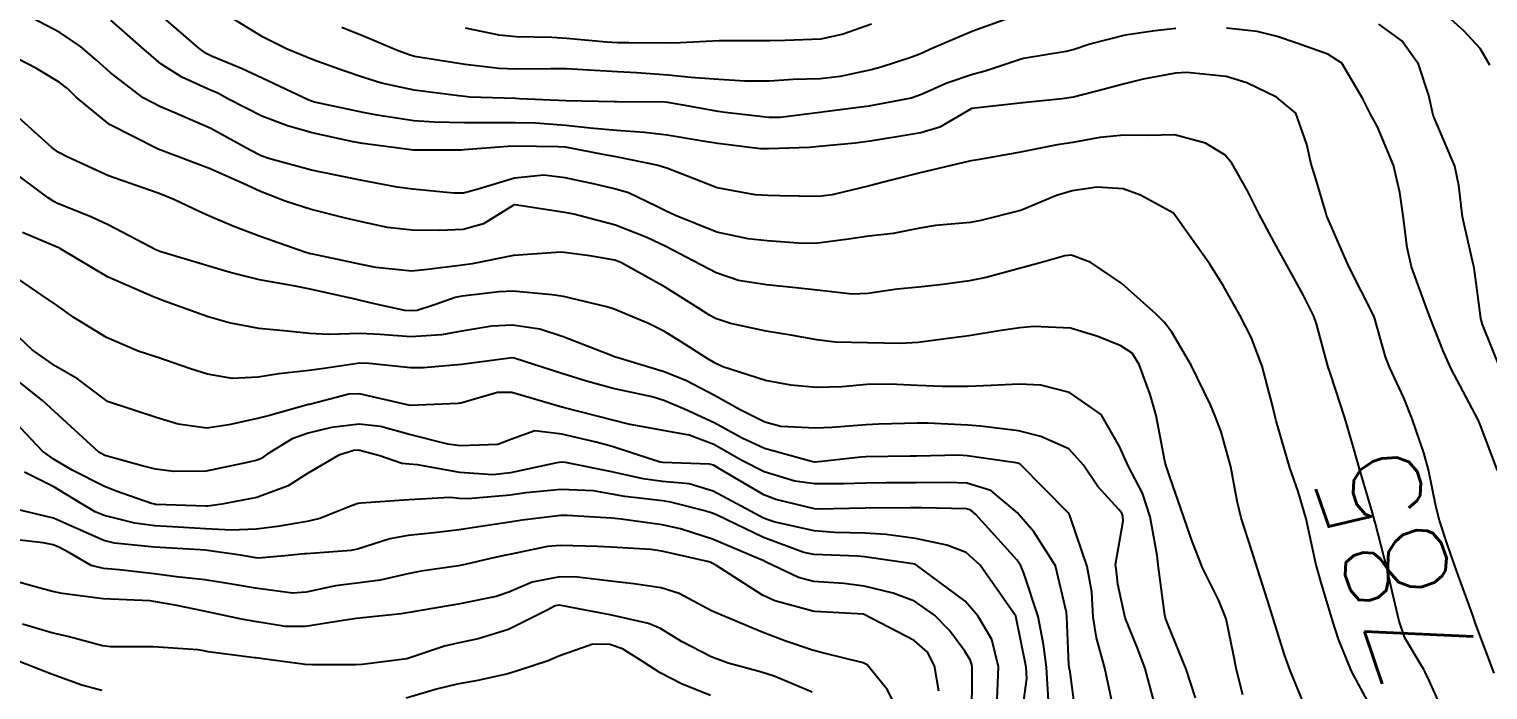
# Model space of a CAD drawing. Header units: metres. Extents: x 318500 to 325275, y 7408834 to 7428799.
# Drawn here: x 322626.4 to 322683.9, y 7422136.8 to 7422162.9 of the extents above; entities that cross this region are included whole.
import ezdxf
from ezdxf.enums import TextEntityAlignment as Align

# ---------------------------------------------------------------- set-up
doc = ezdxf.new("R2010")
doc.units = ezdxf.units.M
doc.header["$MEASUREMENT"] = 0
for name, color, linetype in [('Cotas', 45, 'Continuous'), ('Curvas de Nivel 1m', 11, 'Continuous'), ('Curvas de Nivel 5m', 15, 'Continuous'), ('Vias Primárias', 230, 'Continuous')]:
    doc.layers.add(name, color=color, linetype=linetype)
doc.styles.add('Style-STANDARD', font='STANDARD.shx')

msp = doc.modelspace()

# ---------------------------------------------------------------- linework, layer by layer
at = {"layer": 'Curvas de Nivel 1m', "flags": 128}
for points, elevation in [([(322679.23, 7422136.194), (322678.502, 7422137.537), (322677.999, 7422138.806), (322677.763, 7422139.545), (322677.293, 7422141.081), (322677.163, 7422141.552), (322677.121, 7422141.734), (322676.722, 7422143.559), (322676.411, 7422144.634), (322676.083, 7422145.569), (322675.531, 7422147.424), (322675.495, 7422147.578), (322675.387, 7422148.036), (322674.98, 7422149.586), (322674.554, 7422150.726), (322674.108, 7422151.6), (322673.447, 7422152.776), (322672.925, 7422153.615), (322671.49, 7422155.63), (322670.182, 7422156.335), (322669.499, 7422156.584), (322668.475, 7422156.651), (322667.498, 7422156.507), (322666.87, 7422156.322), (322665.49, 7422155.742), (322665.408, 7422155.711), (322663.885, 7422155.333), (322663.483, 7422155.26), (322662.106, 7422155.135), (322661.479, 7422155.037), (322660.429, 7422154.827), (322659.474, 7422154.711), (322658.675, 7422154.599), (322657.469, 7422154.435), (322656.867, 7422154.431), (322655.47, 7422154.538), (322654.72, 7422154.608), (322653.475, 7422154.88), (322651.847, 7422155.532), (322651.487, 7422155.703), (322651.086, 7422155.906), (322649.996, 7422156.424), (322649.496, 7422156.579), (322648.662, 7422156.775), (322647.501, 7422157.022), (322646.663, 7422157.124), (322645.5, 7422157.009), (322644.061, 7422156.567), (322643.494, 7422156.421), (322643.094, 7422156.414), (322641.488, 7422156.568), (322640.872, 7422156.656), (322639.493, 7422156.917), (322638.451, 7422157.12), (322637.499, 7422157.328), (322635.846, 7422157.766), (322635.507, 7422157.89), (322635.078, 7422158.116), (322633.522, 7422158.962), (322632.109, 7422159.584), (322631.535, 7422159.82), (322630.86, 7422160.177), (322629.55, 7422161.177), (322629.021, 7422161.665), (322628.384, 7422162.208), (322627.568, 7422162.752), (322626.469, 7422163.344)], 784), ([(322684.14, 7422137.461), (322683.455, 7422139.281), (322683.388, 7422139.469), (322683.275, 7422139.775), (322682.663, 7422141.48), (322682.303, 7422142.497), (322681.981, 7422143.49), (322681.852, 7422144.009), (322681.539, 7422145.497), (322681.36, 7422146.168), (322680.903, 7422147.507), (322680.568, 7422148.337), (322680.016, 7422149.521), (322679.849, 7422149.958), (322679.429, 7422151.45), (322679.403, 7422151.53), (322679.383, 7422151.578), (322678.389, 7422153.541), (322677.534, 7422155.505), (322677.52, 7422155.55), (322677.491, 7422155.646), (322677.058, 7422157.109), (322676.918, 7422157.559), (322676.741, 7422158.343), (322676.318, 7422159.568), (322675.549, 7422160.211), (322674.384, 7422160.772), (322673.561, 7422161.02), (322672.01, 7422161.179), (322671.563, 7422161.154), (322670.293, 7422160.915), (322669.556, 7422160.733), (322668.716, 7422160.509), (322667.548, 7422160.209), (322667.103, 7422160.138), (322665.544, 7422159.975), (322665.307, 7422159.95), (322663.54, 7422159.752), (322663.514, 7422159.74), (322662.268, 7422159.02), (322661.525, 7422158.796), (322660.654, 7422158.648), (322659.52, 7422158.462), (322658.933, 7422158.384), (322657.517, 7422158.255), (322657.12, 7422158.221), (322655.515, 7422158.159), (322655.197, 7422158.171), (322653.518, 7422158.374), (322652.928, 7422158.47), (322651.522, 7422158.71), (322650.632, 7422158.804), (322649.524, 7422158.893), (322648.479, 7422158.987), (322647.527, 7422159.085), (322646.322, 7422159.174), (322645.528, 7422159.191), (322644.331, 7422159.195), (322643.528, 7422159.187), (322642.336, 7422159.214), (322641.529, 7422159.277), (322640.09, 7422159.494), (322639.533, 7422159.598), (322637.615, 7422160.013), (322637.539, 7422160.03), (322637.384, 7422160.092), (322635.548, 7422160.951), (322634.758, 7422161.328), (322633.557, 7422161.827), (322633.345, 7422161.93), (322633.034, 7422162.148), (322631.579, 7422163.421)], 786), ([(322665.298, 7422163.425), (322663.581, 7422162.812), (322661.911, 7422162.102), (322661.572, 7422161.948), (322661.449, 7422161.894), (322661.127, 7422161.774), (322659.957, 7422161.393), (322659.562, 7422161.286), (322658.344, 7422161.023), (322657.557, 7422160.935), (322656.493, 7422160.899), (322655.555, 7422160.838), (322654.584, 7422160.831), (322653.556, 7422160.904), (322652.458, 7422160.985), (322651.558, 7422161.07), (322650.31, 7422161.167), (322649.559, 7422161.206), (322648.207, 7422161.29), (322647.554, 7422161.322), (322646.921, 7422161.326), (322645.553, 7422161.307), (322644.895, 7422161.331), (322643.555, 7422161.499), (322641.808, 7422161.777), (322641.558, 7422161.816), (322641.385, 7422161.859), (322640.911, 7422162.04), (322639.568, 7422162.599), (322638.688, 7422162.958)], 788), ([(322683.969, 7422161.466), (322683.577, 7422162.122), (322682.932, 7422162.828), (322682.189, 7422163.491)], 789), ([(322671.583, 7422162.921), (322670.765, 7422162.826), (322669.58, 7422162.657), (322668.195, 7422162.3), (322667.574, 7422162.085), (322667.259, 7422162.007), (322665.57, 7422161.734), (322665.476, 7422161.711), (322664.067, 7422161.228), (322663.56, 7422161.097), (322662.547, 7422160.764), (322661.548, 7422160.308), (322661.149, 7422160.171), (322659.541, 7422159.861), (322659.482, 7422159.85), (322659.07, 7422159.797), (322657.728, 7422159.627), (322657.537, 7422159.6), (322655.972, 7422159.405), (322655.533, 7422159.401), (322653.806, 7422159.597), (322653.537, 7422159.638), (322652.156, 7422159.891), (322651.541, 7422159.996), (322651.44, 7422160.003), (322649.541, 7422160.026), (322649.445, 7422160.027), (322647.541, 7422160.065), (322645.704, 7422160.14), (322645.542, 7422160.148), (322643.74, 7422160.205), (322643.542, 7422160.227), (322643.299, 7422160.256), (322641.544, 7422160.476), (322640.257, 7422160.759), (322639.549, 7422160.979), (322638.732, 7422161.252), (322637.556, 7422161.676), (322636.532, 7422162.1), (322635.567, 7422162.589), (322634.403, 7422163.302)], 787), ([(322659.583, 7422163.094), (322658.461, 7422162.689), (322657.577, 7422162.494), (322656.171, 7422162.436), (322655.576, 7422162.432), (322655.006, 7422162.425), (322653.576, 7422162.423), (322652.037, 7422162.356), (322651.574, 7422162.336), (322650.008, 7422162.357), (322649.574, 7422162.355), (322649.134, 7422162.375), (322647.569, 7422162.524), (322646.972, 7422162.556), (322645.569, 7422162.585), (322644.902, 7422162.658), (322643.574, 7422162.923)], 789), ([(322684.27, 7422145.461), (322683.6, 7422147.245), (322683.499, 7422147.469), (322683.383, 7422147.684), (322682.437, 7422149.485), (322682.117, 7422150.19), (322681.613, 7422151.497), (322681.437, 7422151.954), (322680.878, 7422153.509), (322680.707, 7422154.276), (322680.541, 7422155.514), (322680.418, 7422156.435), (322680.169, 7422157.52), (322679.533, 7422159.031), (322679.264, 7422159.533), (322678.95, 7422160.135), (322678.13, 7422161.544), (322677.573, 7422161.899), (322676.346, 7422162.337), (322675.58, 7422162.601), (322674.792, 7422162.801), (322673.583, 7422162.929)], 787), ([(322684.389, 7422149.46), (322683.668, 7422151.227), (322683.607, 7422151.468), (322683.448, 7422152.684), (322683.344, 7422153.472), (322683.308, 7422153.627), (322682.885, 7422155.479), (322682.742, 7422156.721), (322682.577, 7422157.484), (322681.854, 7422159.177), (322681.733, 7422159.497), (322681.552, 7422160.275), (322681.152, 7422161.506), (322680.493, 7422162.43), (322679.586, 7422163.092)], 788), ([(322676.69, 7422136.096), (322676.092, 7422137.567), (322675.87, 7422138.185), (322675.438, 7422139.577), (322675.278, 7422140.097), (322674.806, 7422141.587), (322674.571, 7422142.331), (322674.162, 7422143.598), (322673.993, 7422144.257), (322673.745, 7422145.604), (322673.371, 7422146.989), (322673.133, 7422147.612), (322672.945, 7422148.056), (322672.19, 7422149.622), (322671.423, 7422150.932), (322671.116, 7422151.324), (322670.809, 7422151.639), (322669.448, 7422152.855), (322668.227, 7422153.678), (322667.464, 7422153.961), (322667.209, 7422153.947), (322666.372, 7422153.701), (322665.657, 7422153.508), (322665.456, 7422153.456), (322664.096, 7422153.084), (322663.448, 7422152.954), (322662.387, 7422152.815), (322661.444, 7422152.706), (322660.593, 7422152.628), (322659.44, 7422152.453), (322658.816, 7422152.423), (322657.442, 7422152.588), (322656.591, 7422152.684), (322655.444, 7422152.792), (322654.336, 7422152.972), (322653.451, 7422153.271), (322652.265, 7422153.888), (322651.466, 7422154.309), (322650.72, 7422154.662), (322649.478, 7422155.149), (322647.841, 7422155.59), (322647.486, 7422155.656), (322645.51, 7422155.959), (322645.49, 7422155.952), (322644.278, 7422155.198), (322643.475, 7422154.985), (322642.542, 7422154.947), (322641.469, 7422154.955), (322640.487, 7422155.061), (322639.472, 7422155.282), (322638.832, 7422155.428), (322637.477, 7422155.776), (322636.462, 7422156.1), (322635.486, 7422156.478), (322634.829, 7422156.781), (322633.499, 7422157.379), (322631.559, 7422158.119), (322631.509, 7422158.132), (322631.416, 7422158.171), (322629.524, 7422159.132), (322628.21, 7422160.21), (322627.874, 7422160.545), (322627.546, 7422160.803), (322626.649, 7422161.331), (322625.557, 7422161.9)], 783), ([(322674.222, 7422136.608), (322673.977, 7422137.599), (322673.858, 7422138.203), (322673.572, 7422139.605), (322673.281, 7422140.338), (322672.635, 7422141.617), (322672.194, 7422142.744), (322671.902, 7422143.624), (322671.346, 7422145.213), (322671.244, 7422145.527), (322671.205, 7422145.632), (322671.151, 7422145.835), (322670.805, 7422147.639), (322670.574, 7422148.46), (322670.14, 7422149.649), (322669.858, 7422150.097), (322669.417, 7422150.392), (322668.502, 7422150.755), (322667.424, 7422151.088), (322665.98, 7422151.149), (322665.424, 7422151.099), (322664.697, 7422150.995), (322663.42, 7422150.784), (322662.301, 7422150.639), (322661.418, 7422150.522), (322660.709, 7422150.485), (322659.417, 7422150.512), (322658.141, 7422150.533), (322657.418, 7422150.619), (322656.395, 7422150.811), (322655.421, 7422150.964), (322654.02, 7422151.268), (322653.426, 7422151.465), (322653.161, 7422151.608), (322652.76, 7422151.88), (322651.442, 7422152.703), (322649.719, 7422153.663), (322649.458, 7422153.768), (322648.475, 7422153.94), (322647.462, 7422154.079), (322647.329, 7422154.085), (322645.827, 7422153.974), (322645.489, 7422153.95), (322645.46, 7422153.949), (322643.832, 7422153.626), (322643.453, 7422153.573), (322642.075, 7422153.399), (322641.45, 7422153.34), (322640.028, 7422153.475), (322639.453, 7422153.594), (322637.546, 7422154.002), (322637.459, 7422154.021), (322637.229, 7422154.092), (322635.466, 7422154.704), (322634.437, 7422155.093), (322633.474, 7422155.513), (322633.039, 7422155.71), (322632.071, 7422156.161), (322631.484, 7422156.405), (322631.14, 7422156.519), (322629.494, 7422157.1), (322627.881, 7422157.837), (322627.507, 7422158.036), (322627.255, 7422158.224), (322625.533, 7422159.773)], 782), ([(322672.357, 7422136.494), (322671.987, 7422137.623), (322671.268, 7422139.397), (322671.201, 7422139.563), (322671.175, 7422139.631), (322671.15, 7422139.754), (322670.894, 7422141.636), (322670.841, 7422142.103), (322670.574, 7422143.641), (322670.26, 7422144.567), (322669.705, 7422145.655), (322669.361, 7422146.417), (322668.63, 7422147.671), (322667.393, 7422148.549), (322666.258, 7422148.841), (322665.397, 7422148.869), (322664.303, 7422148.82), (322663.396, 7422148.785), (322662.375, 7422148.776), (322661.396, 7422148.815), (322660.3, 7422148.877), (322659.396, 7422148.863), (322658.427, 7422148.772), (322657.394, 7422148.739), (322656.401, 7422148.829), (322655.398, 7422149.018), (322653.719, 7422149.553), (322653.408, 7422149.705), (322653.122, 7422149.874), (322652.077, 7422150.551), (322651.421, 7422150.957), (322650.782, 7422151.268), (322649.429, 7422151.836), (322649.144, 7422151.933), (322647.436, 7422152.334), (322646.989, 7422152.404), (322645.438, 7422152.547), (322644.9, 7422152.526), (322643.435, 7422152.347), (322643.157, 7422152.29), (322642.379, 7422152.021), (322641.667, 7422151.788), (322641.427, 7422151.765), (322641.181, 7422151.787), (322639.982, 7422152.052), (322639.432, 7422152.183), (322639.273, 7422152.221), (322637.438, 7422152.619), (322636.785, 7422152.751), (322635.443, 7422152.999), (322634.288, 7422153.286), (322633.451, 7422153.533), (322631.515, 7422154.114), (322631.459, 7422154.134), (322631.385, 7422154.171), (322629.47, 7422155.164), (322628.764, 7422155.492), (322627.478, 7422156.013), (322627.337, 7422156.08), (322627.116, 7422156.225), (322625.498, 7422157.443)], 781), ([(322669.199, 7422135.681), (322668.78, 7422137.667), (322668.449, 7422138.86), (322668.323, 7422139.674), (322668.266, 7422140.656), (322668.09, 7422141.678), (322667.442, 7422143.575), (322667.401, 7422143.689), (322667.378, 7422143.737), (322667.331, 7422143.795), (322665.445, 7422145.709), (322665.351, 7422145.758), (322665.288, 7422145.774), (322663.355, 7422146.051), (322663.027, 7422146.073), (322661.354, 7422146.03), (322661.101, 7422146.025), (322659.353, 7422146), (322659.156, 7422145.99), (322657.62, 7422145.816), (322657.35, 7422145.797), (322657.326, 7422145.797), (322657.217, 7422145.822), (322655.357, 7422146.333), (322654.477, 7422146.746), (322653.372, 7422147.347), (322652.199, 7422147.888), (322651.385, 7422148.23), (322650.924, 7422148.37), (322649.392, 7422148.708), (322648.343, 7422148.993), (322647.4, 7422149.288), (322645.483, 7422149.905), (322645.409, 7422149.91), (322643.717, 7422149.694), (322643.405, 7422149.652), (322641.91, 7422149.517), (322641.402, 7422149.519), (322639.764, 7422149.696), (322639.405, 7422149.705), (322637.983, 7422149.499), (322637.4, 7422149.416), (322636.212, 7422149.282), (322635.39, 7422149.156), (322634.366, 7422149.102), (322633.391, 7422149.274), (322632.723, 7422149.479), (322631.398, 7422149.935), (322630.661, 7422150.177), (322629.408, 7422150.712), (322628.126, 7422151.503), (322627.427, 7422152.002), (322627.109, 7422152.223), (322625.447, 7422153.357)], 779), ([(322667.653, 7422135.684), (322667.412, 7422137.523), (322667.376, 7422137.688), (322667.362, 7422137.8), (322667.28, 7422139.69), (322667.272, 7422139.856), (322666.836, 7422141.695), (322665.976, 7422143.048), (322665.405, 7422143.709), (322665.331, 7422143.797), (322664.291, 7422144.677), (322663.342, 7422144.962), (322662.585, 7422144.994), (322661.342, 7422144.981), (322660.148, 7422144.976), (322659.342, 7422144.968), (322658.478, 7422144.94), (322657.341, 7422144.939), (322656.559, 7422145.049), (322655.346, 7422145.413), (322654.472, 7422145.859), (322653.359, 7422146.497), (322652.387, 7422146.862), (322651.367, 7422147.04), (322650, 7422147.291), (322649.373, 7422147.452), (322647.424, 7422147.95), (322647.38, 7422147.964), (322647.363, 7422147.967), (322645.389, 7422148.548), (322644.828, 7422148.549), (322643.382, 7422148.128), (322643.281, 7422148.112), (322641.38, 7422148.03), (322639.386, 7422148.488), (322638.973, 7422148.48), (322637.47, 7422148.089), (322637.397, 7422148.073), (322637.38, 7422148.066), (322635.839, 7422147.64), (322635.371, 7422147.516), (322634.231, 7422147.263), (322633.365, 7422147.131), (322632.235, 7422147.289), (322631.371, 7422147.56), (322629.452, 7422148.189), (322629.38, 7422148.237), (322628.264, 7422149.082), (322627.394, 7422149.59), (322626.482, 7422150.229), (322625.415, 7422151.248)], 778), ([(322666.554, 7422136.373), (322666.474, 7422137.698), (322666.363, 7422138.595), (322666.147, 7422139.701), (322665.587, 7422141.415), (322665.466, 7422141.708), (322665.304, 7422141.944), (322663.697, 7422143.734), (322663.496, 7422143.902), (322663.332, 7422143.946), (322661.555, 7422143.989), (322661.332, 7422143.989), (322661.115, 7422143.989), (322659.332, 7422143.981), (322657.451, 7422143.938), (322657.331, 7422143.95), (322655.809, 7422144.317), (322655.337, 7422144.504), (322653.81, 7422145.401), (322653.348, 7422145.672), (322653.19, 7422145.714), (322651.349, 7422145.783), (322651.245, 7422145.797), (322650.873, 7422145.907), (322649.357, 7422146.409), (322648.715, 7422146.582), (322647.364, 7422146.906), (322646.306, 7422147.026), (322645.361, 7422146.684), (322644.849, 7422146.496), (322643.356, 7422146.435), (322642.869, 7422146.504), (322641.363, 7422146.889), (322640.215, 7422147.199), (322639.369, 7422147.298), (322638.28, 7422147.163), (322637.363, 7422146.942), (322636.737, 7422146.718), (322635.744, 7422146.106), (322635.514, 7422145.943), (322635.348, 7422145.875), (322635.023, 7422145.791), (322633.343, 7422145.444), (322632.071, 7422145.424), (322631.344, 7422145.521), (322630.819, 7422145.644), (322629.348, 7422146.063), (322629.102, 7422146.194), (322627.373, 7422147.781), (322626.887, 7422148.225), (322625.392, 7422149.427)], 777), ([(322665.492, 7422135.707), (322665.701, 7422137.248), (322665.678, 7422137.706), (322665.27, 7422139.71), (322663.858, 7422141.732), (322663.307, 7422142.231), (322662.549, 7422142.514), (322661.315, 7422142.787), (322660.163, 7422142.936), (322659.318, 7422142.988), (322658.114, 7422143.012), (322657.319, 7422143.081), (322655.727, 7422143.44), (322655.326, 7422143.584), (322654.803, 7422143.855), (322653.338, 7422144.647), (322652.391, 7422144.935), (322651.341, 7422145.036), (322650.57, 7422145.14), (322649.345, 7422145.417), (322647.514, 7422145.783), (322647.349, 7422145.8), (322647.164, 7422145.769), (322645.344, 7422145.37), (322644.643, 7422145.29), (322643.344, 7422145.387), (322641.681, 7422145.692), (322641.347, 7422145.722), (322641.058, 7422145.745), (322640.188, 7422146.047), (322639.353, 7422146.265), (322639.159, 7422146.257), (322638.57, 7422146.072), (322637.343, 7422145.345), (322636.579, 7422144.856), (322635.333, 7422144.395), (322633.964, 7422144.13), (322633.409, 7422144.058), (322633.329, 7422144.058), (322631.363, 7422144.127), (322631.329, 7422144.125), (322631.301, 7422144.132), (322631.191, 7422144.162), (322629.789, 7422144.645), (322629.33, 7422144.828), (322628.063, 7422145.485), (322627.345, 7422145.898), (322626.887, 7422146.225), (322625.374, 7422147.831)], 776), ([(322663.541, 7422135.735), (322663.546, 7422137.435), (322663.543, 7422137.736), (322663.483, 7422137.967), (322663.256, 7422138.337), (322662.659, 7422139.144), (322662.069, 7422139.758), (322661.278, 7422140.3), (322660.434, 7422140.628), (322659.287, 7422140.904), (322658.491, 7422141.005), (322657.289, 7422141.089), (322656.703, 7422141.241), (322655.431, 7422141.848), (322655.301, 7422141.909), (322655.205, 7422141.948), (322653.313, 7422142.749), (322652.042, 7422143.166), (322651.321, 7422143.32), (322649.702, 7422143.546), (322649.325, 7422143.579), (322647.58, 7422143.693), (322647.326, 7422143.685), (322645.797, 7422143.499), (322645.322, 7422143.427), (322644.076, 7422143.241), (322643.317, 7422143.126), (322642.329, 7422143.005), (322641.313, 7422142.895), (322640.584, 7422142.768), (322639.304, 7422142.359), (322639.06, 7422142.308), (322637.301, 7422142.173), (322637.223, 7422142.169), (322636.444, 7422142.099), (322635.401, 7422142.007), (322635.299, 7422142.017), (322634.689, 7422142.119), (322633.303, 7422142.322), (322633.108, 7422142.337), (322631.304, 7422142.438), (322629.721, 7422142.599), (322629.305, 7422142.704), (322628.269, 7422143.165), (322627.314, 7422143.579), (322625.554, 7422144.001)], 774), ([(322662.238, 7422136.752), (322662.067, 7422137.758), (322661.783, 7422138.29), (322661.26, 7422138.748), (322659.27, 7422139.79), (322657.349, 7422139.897), (322657.271, 7422139.909), (322655.761, 7422140.326), (322655.28, 7422140.547), (322653.437, 7422141.729), (322653.299, 7422141.812), (322653.26, 7422141.831), (322653.117, 7422141.873), (322651.306, 7422142.281), (322650.871, 7422142.342), (322649.308, 7422142.437), (322648.779, 7422142.464), (322647.308, 7422142.51), (322646.805, 7422142.461), (322645.303, 7422142.153), (322645.163, 7422142.121), (322644.555, 7422141.991), (322643.554, 7422141.748), (322643.295, 7422141.701), (322641.826, 7422141.49), (322641.29, 7422141.381), (322640.201, 7422141.132), (322639.284, 7422141.016), (322638.442, 7422140.913), (322637.279, 7422140.658), (322636.745, 7422140.628), (322635.281, 7422140.821), (322634.434, 7422140.971), (322633.285, 7422141.148), (322632.167, 7422141.271), (322631.288, 7422141.38), (322629.925, 7422141.546), (322629.291, 7422141.594), (322628.808, 7422141.712), (322627.946, 7422142.21), (322627.527, 7422142.442), (322627.303, 7422142.535), (322626.918, 7422142.61), (322625.306, 7422142.792)], 773), ([(322660.708, 7422135.775), (322660.205, 7422136.81), (322659.413, 7422137.788), (322659.251, 7422137.872), (322657.7, 7422138.259), (322657.256, 7422138.375), (322656.16, 7422138.737), (322655.262, 7422139.082), (322653.394, 7422139.869), (322653.271, 7422139.929), (322651.997, 7422140.606), (322651.284, 7422140.838), (322650.205, 7422140.997), (322649.288, 7422141.101), (322647.984, 7422141.249), (322647.29, 7422141.271), (322646.2, 7422141.053), (322645.28, 7422140.664), (322644.773, 7422140.492), (322643.273, 7422140.182), (322643.127, 7422140.157), (322642.27, 7422140.02), (322641.424, 7422139.873), (322641.268, 7422139.841), (322641.036, 7422139.801), (322639.266, 7422139.623), (322638.746, 7422139.546), (322637.262, 7422139.302), (322636.474, 7422139.309), (322635.264, 7422139.5), (322634.74, 7422139.594), (322633.268, 7422139.907), (322632.113, 7422140.152), (322631.272, 7422140.298), (322631.121, 7422140.314), (322629.273, 7422140.403), (322627.665, 7422140.603), (322627.277, 7422140.694), (322626.651, 7422140.855), (322625.285, 7422141.247)], 772), ([(322657.233, 7422136.71), (322655.736, 7422137.349), (322655.245, 7422137.5), (322653.928, 7422137.863), (322653.252, 7422138.109), (322652.09, 7422138.719), (322651.263, 7422139.222), (322650.787, 7422139.429), (322649.268, 7422139.764), (322648.36, 7422139.939), (322647.273, 7422140.144), (322647.102, 7422140.123), (322646.783, 7422139.957), (322645.262, 7422139.193), (322644.073, 7422138.813), (322643.256, 7422138.647), (322642.746, 7422138.524), (322641.25, 7422138.03), (322639.492, 7422137.811), (322639.246, 7422137.792), (322637.53, 7422137.793), (322637.246, 7422137.812), (322635.293, 7422138.066), (322635.249, 7422138.075), (322634.944, 7422138.115), (322633.425, 7422138.311), (322633.252, 7422138.344), (322633.011, 7422138.383), (322631.253, 7422138.507), (322629.575, 7422138.507), (322629.254, 7422138.548), (322627.94, 7422138.893), (322627.258, 7422139.06), (322626.097, 7422139.397)], 771)]:
    msp.add_lwpolyline(points, dxfattribs=dict(at, elevation=elevation))
at = {"layer": 'Curvas de Nivel 5m', "flags": 128}
for points, elevation in [([(322682.328, 7422135.483), (322681.569, 7422137.171), (322681.419, 7422137.497), (322681.361, 7422137.608), (322681.253, 7422137.786), (322680.617, 7422138.863), (322680.382, 7422139.513), (322680.113, 7422140.693), (322679.922, 7422141.521), (322679.439, 7422143.418), (322679.406, 7422143.529), (322679.393, 7422143.591), (322679.333, 7422143.793), (322678.828, 7422145.535), (322678.62, 7422146.278), (322678.241, 7422147.541), (322677.674, 7422149.279), (322677.589, 7422149.548), (322677.416, 7422150.179), (322677.132, 7422151.26), (322677.019, 7422151.556), (322676.583, 7422152.422), (322675.963, 7422153.572), (322675.473, 7422154.458), (322674.87, 7422155.589), (322674.407, 7422156.504), (322673.784, 7422157.606), (322673.515, 7422157.925), (322672.755, 7422158.384), (322671.526, 7422158.712), (322670.474, 7422158.698), (322669.526, 7422158.705), (322668.583, 7422158.615), (322667.521, 7422158.419), (322666.897, 7422158.319), (322665.515, 7422158.042), (322665.239, 7422157.989), (322663.754, 7422157.736), (322663.51, 7422157.695), (322663.449, 7422157.68), (322661.504, 7422157.218), (322660.354, 7422156.928), (322659.499, 7422156.703), (322658.027, 7422156.344), (322657.495, 7422156.284), (322655.96, 7422156.308), (322655.495, 7422156.327), (322654.995, 7422156.355), (322653.498, 7422156.631), (322652.592, 7422156.975), (322651.505, 7422157.405), (322651.116, 7422157.516), (322649.509, 7422157.844), (322649.058, 7422157.935), (322647.514, 7422158.225), (322647.219, 7422158.25), (322645.514, 7422158.267), (322645.237, 7422158.262), (322643.512, 7422158.121), (322643.407, 7422158.115), (322641.511, 7422158.119), (322641.419, 7422158.124), (322639.515, 7422158.38), (322639.143, 7422158.438), (322637.521, 7422158.791), (322636.552, 7422159.072), (322635.53, 7422159.461), (322634.225, 7422160.13), (322633.779, 7422160.373), (322633.543, 7422160.475), (322632.379, 7422160.989), (322631.554, 7422161.525), (322630.792, 7422162.178), (322629.576, 7422163.251)], 785), ([(322670.791, 7422136.072), (322670.369, 7422137.643), (322670.065, 7422138.455), (322669.582, 7422139.655), (322669.29, 7422140.979), (322669.233, 7422141.595), (322669.221, 7422141.661), (322669.207, 7422141.756), (322669.31, 7422142.345), (322669.504, 7422143.481), (322669.492, 7422143.658), (322669.449, 7422143.776), (322669.333, 7422143.932), (322668.509, 7422144.839), (322667.94, 7422145.681), (322667.359, 7422146.315), (322666.26, 7422146.808), (322665.37, 7422147.026), (322663.883, 7422147.221), (322663.373, 7422147.259), (322661.798, 7422147.339), (322661.374, 7422147.338), (322659.868, 7422147.29), (322659.372, 7422147.269), (322658.016, 7422147.165), (322657.37, 7422147.132), (322656.004, 7422147.207), (322655.373, 7422147.378), (322654.4, 7422147.86), (322653.388, 7422148.43), (322652.28, 7422149.004), (322651.402, 7422149.366), (322649.535, 7422149.928), (322649.438, 7422149.957), (322649.41, 7422149.968), (322649.352, 7422149.989), (322647.418, 7422150.747), (322646.506, 7422151.048), (322645.422, 7422151.207), (322644.6, 7422151.17), (322643.42, 7422150.967), (322642.616, 7422150.82), (322641.417, 7422150.738), (322640.2, 7422150.831), (322639.418, 7422150.873), (322638.17, 7422150.831), (322637.418, 7422150.874), (322636.55, 7422150.967), (322635.414, 7422151.067), (322634.247, 7422151.298), (322633.421, 7422151.539), (322631.662, 7422152.167), (322631.431, 7422152.257), (322631.293, 7422152.31), (322629.444, 7422153.115), (322627.601, 7422154.218), (322627.51, 7422154.269), (322627.461, 7422154.289), (322626.092, 7422154.866)], 780), ([(322664.531, 7422136.42), (322664.59, 7422137.72), (322664.324, 7422138.787), (322663.777, 7422139.732), (322663.278, 7422140.3), (322661.3, 7422141.77), (322659.304, 7422142.055), (322659.022, 7422142.077), (322657.305, 7422142.148), (322656.91, 7422142.222), (322655.315, 7422142.82), (322653.498, 7422143.698), (322653.329, 7422143.772), (322653.004, 7422143.875), (322651.658, 7422144.219), (322651.334, 7422144.269), (322649.852, 7422144.439), (322649.336, 7422144.537), (322648.616, 7422144.659), (322647.338, 7422144.713), (322645.951, 7422144.586), (322645.335, 7422144.497), (322643.674, 7422144.345), (322643.333, 7422144.359), (322642.955, 7422144.393), (322641.333, 7422144.313), (322639.453, 7422144.18), (322639.331, 7422144.164), (322639.071, 7422144.064), (322637.829, 7422143.576), (322637.32, 7422143.456), (322636.159, 7422143.26), (322635.316, 7422143.149), (322634.329, 7422143.11), (322633.315, 7422143.166), (322632.233, 7422143.234), (322631.317, 7422143.28), (322630.533, 7422143.387), (322629.315, 7422143.687), (322628.96, 7422143.839), (322628.349, 7422144.205), (322627.329, 7422144.815), (322626.175, 7422145.394)], 775), ([(322653.231, 7422136.58), (322652.086, 7422137.039), (322651.244, 7422137.473), (322650.573, 7422137.91), (322649.76, 7422138.428), (322649.257, 7422138.594), (322648.587, 7422138.606), (322647.252, 7422138.136), (322646.833, 7422137.956), (322645.654, 7422137.563), (322645.242, 7422137.441), (322644.057, 7422137.179), (322643.235, 7422137.032), (322642.42, 7422136.83), (322641.227, 7422136.472)], 770), ([(322629.229, 7422136.783), (322628.443, 7422136.991), (322627.238, 7422137.429), (322625.298, 7422138.19)], 770)]:
    msp.add_lwpolyline(points, dxfattribs=dict(at, elevation=elevation))
at = {"layer": 'Vias Primárias'}
for points in [[(323715.644, 7420145.548, 0), (323709.04, 7420132.939)], [(323831.088, 7420001.787, 0), (323833.844, 7420008.443, 0.220888)]]:
    msp.add_lwpolyline(points, format="xyb", dxfattribs=at)

# ---------------------------------------------------------------- texts
at = {"layer": 'Cotas', "style": 'Style-STANDARD'}
msp.add_text('785', height=4, rotation=108.76243, dxfattribs=at).set_placement((322680.256, 7422141.676, 785), align=Align.MIDDLE_CENTER)

doc.saveas('drawing.dxf')
